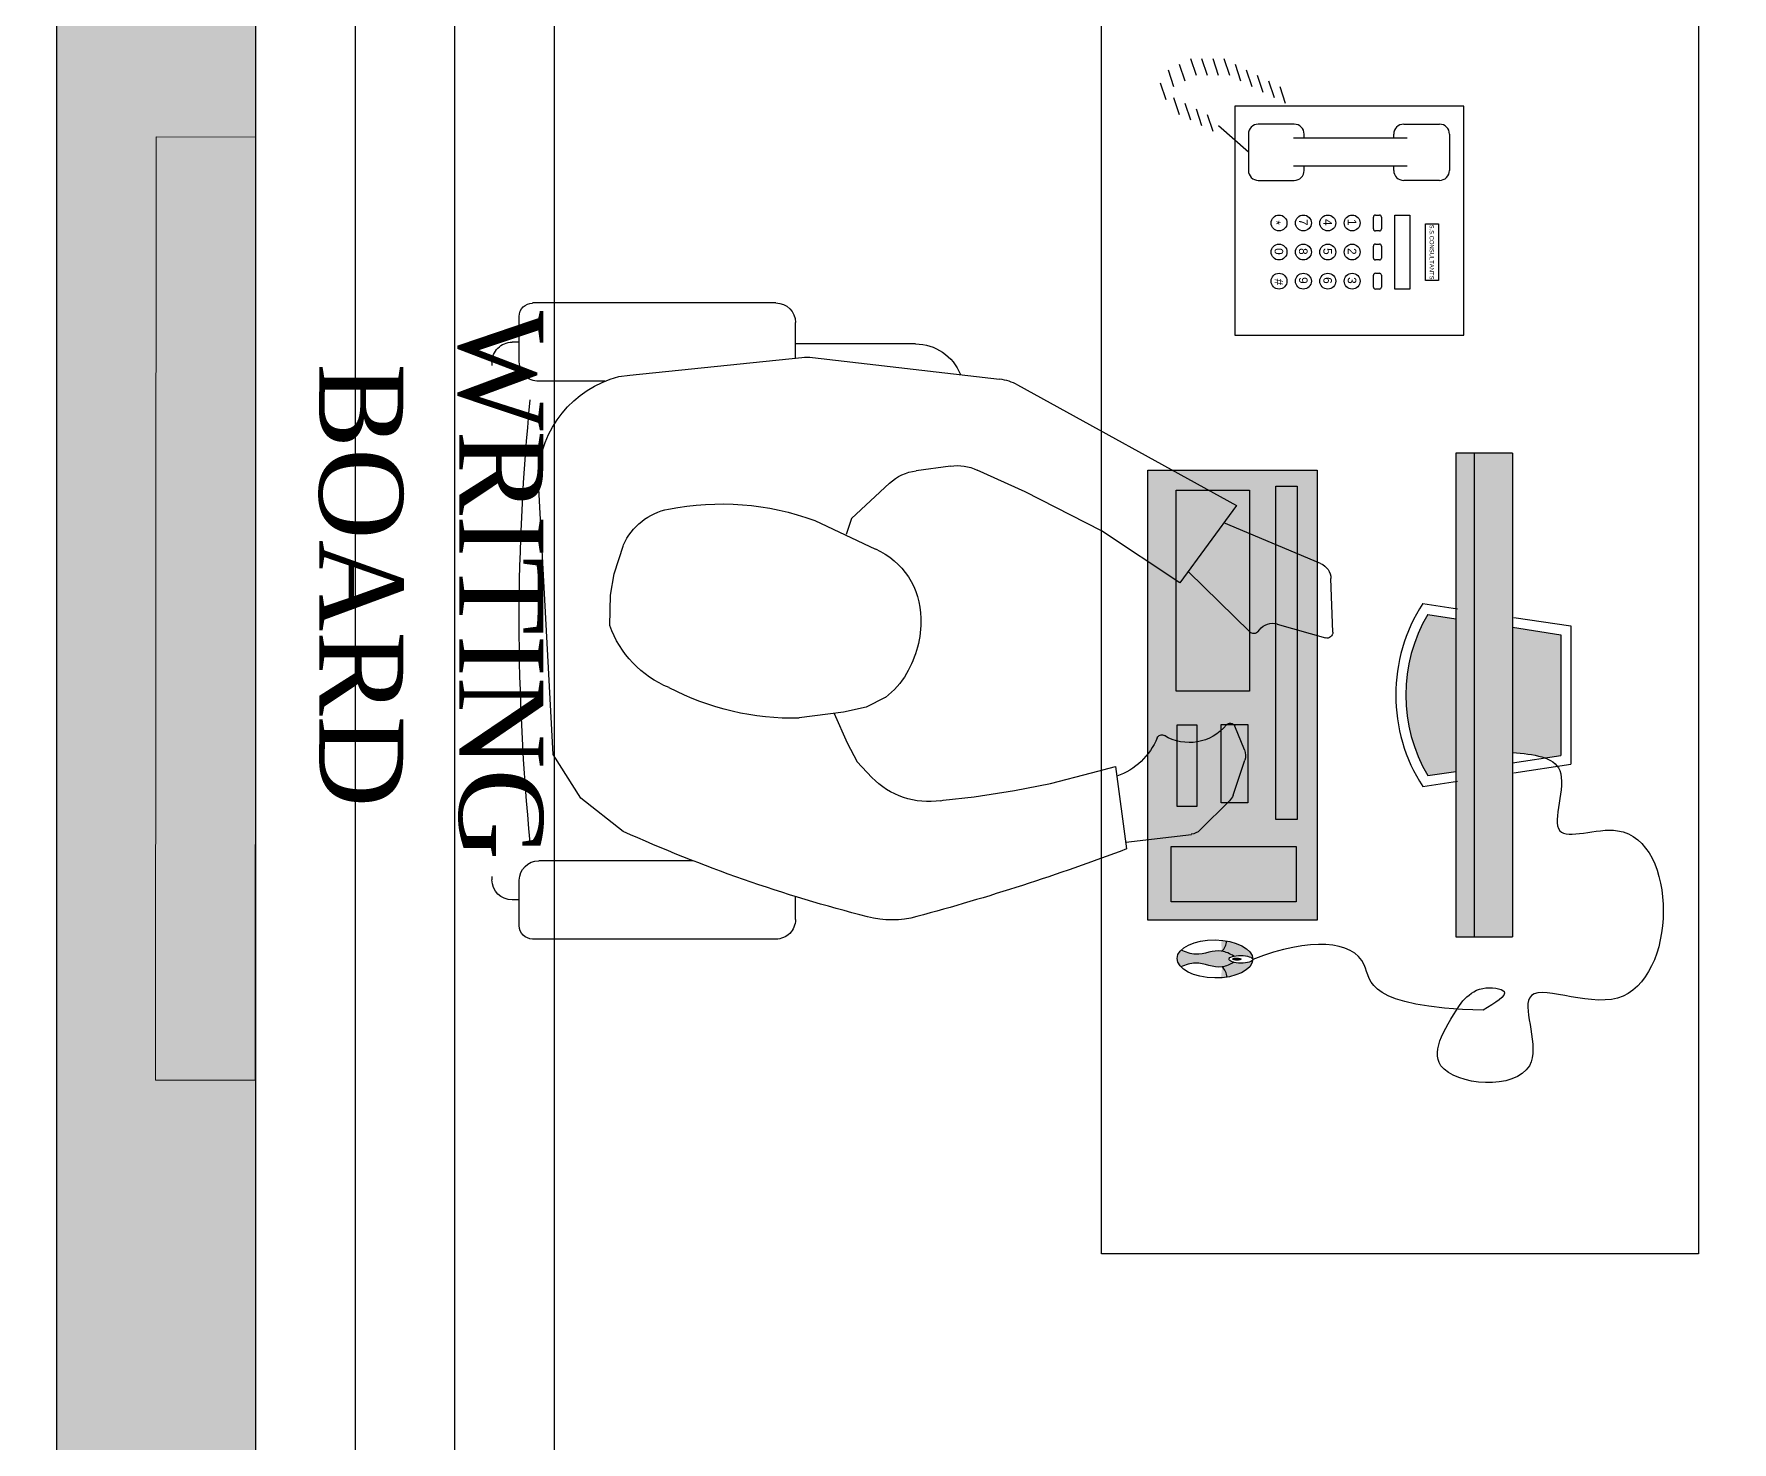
# Model space of a CAD drawing. Header units: metres. Extents: x 11749222 to 11901021, y -3863762 to -3708780.
# Drawn here: x 11789540 to 11791247, y -3804431 to -3803015 of the extents above; entities that cross this region are included whole.
import ezdxf

# ---------------------------------------------------------------- set-up
doc = ezdxf.new("R2010")
doc.units = ezdxf.units.M
doc.header["$MEASUREMENT"] = 0
doc.layers.get('0').update_dxf_attribs({"color": 251, "linetype": 'CONTINUOUS'})
for name, color, linetype in [('HATCH', 251, 'CONTINUOUS'), ('HS', 251, 'CONTINUOUS'), ('OT WRITING BOARD', 7, 'CONTINUOUS')]:
    doc.layers.add(name, color=color, linetype=linetype)
for name, color, linetype, lineweight in [('MEDI AIR-4', 6, 'CONTINUOUS', 25), ('MEDI O2', 3, 'CONTINUOUS', 25), ('MEDI VAC', 1, 'CONTINUOUS', 25), ('OT TEXT', 251, 'CONTINUOUS', 5)]:
    doc.layers.add(name, color=color, linetype=linetype, lineweight=lineweight)
doc.styles.add('ARIAL', font='arial.ttf', dxfattribs={"width": 0.75})
doc.styles.get("Standard").update_dxf_attribs({"font": 'arial.ttf'})

msp = doc.modelspace()

# ---------------------------------------------------------------- hatches: boundary and pattern name
h = msp.add_hatch(color=254)
h.dxf.hatch_style = 1
h.set_gradient(color1=(209, 209, 209), color2=(191, 191, 191), one_color=1, tint=0.75, name='INVCYLINDER')
h.paths.add_polyline_path([(11790969.4, -3803436.8), (11790987.7, -3803436.8), (11790987.7, -3803922.8), (11790969.4, -3803922.8)])
h = msp.add_hatch(color=256)
h.dxf.hatch_style = 1
h.paths.add_polyline_path([(11791026.2, -3803922.8), (11791026.2, -3803436.8), (11790987.7, -3803436.8), (11790987.7, -3803922.8)])
h = msp.add_hatch(color=256)
h.dxf.hatch_style = 1
h.paths.add_polyline_path([(11790809, -3803887.6), (11790809, -3803832), (11790683.1, -3803832), (11790683.1, -3803887.6)], flags=16)
h.paths.add_polyline_path([(11790762, -3803675.8), (11790762, -3803473.7), (11790688.3, -3803473.7), (11790688.3, -3803675.8)], flags=0)
h.paths.add_polyline_path([(11790809.7, -3803804.8), (11790809.7, -3803469.9), (11790788.3, -3803469.9), (11790788.3, -3803804.8)], flags=16)
h.paths.add_polyline_path([(11790830.1, -3803906), (11790830.1, -3803453.6), (11790659.7, -3803453.6), (11790659.7, -3803906)])
h.paths.add_polyline_path([(11790760.2, -3803788.2), (11790733.5, -3803788.2), (11790733.5, -3803709.4), (11790760.2, -3803709.4)], flags=0)
h.paths.add_polyline_path([(11790788.3, -3803469.9), (11790809.7, -3803469.9), (11790809.7, -3803804.8), (11790788.3, -3803804.8)], flags=0)
h.paths.add_polyline_path([(11790709, -3803791.9), (11790689.2, -3803791.9), (11790689.2, -3803709.8), (11790709, -3803709.8)], flags=16)
h.paths.add_polyline_path([(11790809, -3803832), (11790809, -3803887.6), (11790683.1, -3803887.6), (11790683.1, -3803832)], flags=0)
h.paths.add_polyline_path([(11790762, -3803675.8), (11790688.3, -3803675.8), (11790688.3, -3803473.7), (11790762, -3803473.7)], flags=16)
h.paths.add_polyline_path([(11790760.2, -3803788.2), (11790760.2, -3803709.4), (11790733.5, -3803709.4), (11790733.5, -3803788.2)], flags=16)
h = msp.add_hatch(color=254)
h.dxf.hatch_style = 1
h.set_gradient(color1=(209, 209, 209), color2=(191, 191, 191), one_color=1, tint=0.75, name='INVCYLINDER')
h.paths.add_polyline_path([(11790809, -3803887.6), (11790809, -3803832), (11790683.1, -3803832), (11790683.1, -3803887.6)])
h.paths.add_polyline_path([(11790762, -3803675.8), (11790762, -3803473.7), (11790688.3, -3803473.7), (11790688.3, -3803675.8)])
h.paths.add_polyline_path([(11790809.7, -3803804.8), (11790809.7, -3803469.9), (11790788.3, -3803469.9), (11790788.3, -3803804.8)])
h.paths.add_polyline_path([(11790760.2, -3803788.2), (11790760.2, -3803709.4), (11790733.5, -3803709.4), (11790733.5, -3803788.2)])
h.paths.add_polyline_path([(11790709, -3803791.9), (11790709, -3803709.8), (11790689.2, -3803709.8), (11790689.2, -3803791.9)])
h = msp.add_hatch(color=256)
h.dxf.hatch_style = 1
h.paths.add_polyline_path([(11790941.1, -3803760.8), (11790969.4, -3803756.5), (11790969.4, -3803603.1), (11790941.1, -3803598.8, 0.272996)])
edge = h.paths.add_edge_path()
edge.add_spline(control_points=[(11791026.2, -3803737.4), (11791038, -3803738.5), (11791049.8, -3803739.7), (11791058.8, -3803743)], knot_values=[0, 0, 0, 0, 28.674754, 28.674754, 28.674754, 28.674754], degree=3, periodic=0)
edge.add_line((11791058.8, -3803743), (11791074.8, -3803740.6))
edge.add_line((11791074.8, -3803740.6), (11791074.8, -3803619.1))
edge.add_line((11791074.8, -3803619.1), (11791026.2, -3803611.7))
edge.add_line((11791026.2, -3803611.7), (11791026.2, -3803737.4))
h = msp.add_hatch(color=256)
h.dxf.hatch_style = 1
edge = h.paths.add_edge_path()
edge.add_arc((11790725.8, -3803963.2), 13.3, -0.7401, 49.4615, ccw=False)
edge.add_ellipse((11790727.2, -3803945.1), major_axis=(-38, 0.5), ratio=0.504094, start_angle=468.56, end_angle=540)
edge.add_ellipse((11790753.2, -3803945.4), major_axis=(-12, 0.2), ratio=0.321688, start_angle=0, end_angle=180, ccw=False)
edge.add_ellipse((11790753.2, -3803945.4), major_axis=(-12, 0.2), ratio=0.321688, start_angle=-180, end_angle=0, ccw=False)
edge.add_ellipse((11790727.2, -3803945.1), major_axis=(-38, 0.5), ratio=0.504094, start_angle=540, end_angle=612.3014)
edge.add_arc((11790725.8, -3803926.8), 13.2, 308.5528, 359.1748, ccw=False)
edge.add_spline(control_points=[(11790734, -3803937.1), (11790725.6, -3803935.9), (11790711.2, -3803943.6), (11790697.9, -3803938.2), (11790693.1, -3803936.3)], knot_values=[0.469472, 0.469472, 0.469472, 0.469472, 1.407484, 1.952314, 1.952314, 1.952314, 1.952314], degree=3, periodic=0)
edge.add_ellipse((11790727.2, -3803945.1), major_axis=(-38, 0.5), ratio=0.504094, start_angle=334.232, end_angle=385.768)
edge.add_spline(control_points=[(11790692.8, -3803952.9), (11790697.8, -3803951.1), (11790711.3, -3803946.1), (11790725.8, -3803954.4), (11790734.4, -3803953.2)], knot_values=[0.450627, 0.450627, 0.450627, 0.450627, 0.995457, 1.95467, 1.95467, 1.95467, 1.95467], degree=3, periodic=0)
h = msp.add_hatch(color=256)
h.dxf.hatch_style = 1
edge = h.paths.add_edge_path()
edge.add_ellipse((11790749.3, -3803945.2), major_axis=(-4.1, 0.03), ratio=0.266102, start_angle=0, end_angle=360)
at = {"layer": 'HATCH', "ltscale": 500}
h = msp.add_hatch(color=251, dxfattribs=at)
h.dxf.hatch_style = 1
h.paths.add_polyline_path([(11782733.1, -3820581.8), (11783033.1, -3820581.8), (11783033.1, -3821481.8), (11782733.1, -3821481.8)])
h.paths.add_polyline_path([(11826143.1, -3824446.8), (11827043.1, -3824446.8), (11827043.1, -3824746.8), (11826143.1, -3824746.8)])
h.paths.add_polyline_path([(11800558.1, -3830511.8), (11800858.1, -3830511.8), (11800858.1, -3831411.8), (11800558.1, -3831411.8)])
h.paths.add_polyline_path([(11822943.1, -3830511.8), (11823543.1, -3830511.8), (11823543.1, -3830811.8), (11822943.1, -3830811.8)])
h.paths.add_polyline_path([(11779303.1, -3812391.8), (11780053.1, -3812391.8), (11780053.1, -3812691.8), (11779303.1, -3812691.8)])
h.paths.add_polyline_path([(11779303.1, -3815921.8), (11780203.1, -3815921.8), (11780203.1, -3816221.8), (11779303.1, -3816221.8)])
h.paths.add_polyline_path([(11816284.8, -3830411.8), (11817113.1, -3830411.8), (11817113.1, -3830711.8), (11816284.8, -3830711.8)])
h.paths.add_polyline_path([(11792528.1, -3829811.8), (11792828.1, -3829811.8), (11792828.1, -3830711.8), (11792528.1, -3830711.8)])
h.paths.add_polyline_path([(11786358.1, -3829961.8), (11786658.1, -3829961.8), (11786658.1, -3830711.8), (11786358.1, -3830711.8)])
h.paths.add_polyline_path([(11786033.1, -3830736.8), (11786333.1, -3830736.8), (11786333.1, -3831486.8), (11786033.1, -3831486.8)])
h.paths.add_polyline_path([(11779303.1, -3801521.8), (11780053.1, -3801521.8), (11780053.1, -3801821.8), (11779303.1, -3801821.8)])
h.paths.add_polyline_path([(11826143.1, -3801521.8), (11827043.1, -3801521.8), (11827043.1, -3801821.8), (11826143.1, -3801821.8)])
h.paths.add_polyline_path([(11779203.1, -3820581.8), (11779503.1, -3820581.8), (11779503.1, -3821481.8), (11779203.1, -3821481.8)])
h.paths.add_polyline_path([(11786033.1, -3829961.8), (11786333.1, -3829961.8), (11786333.1, -3830711.8), (11786033.1, -3830711.8)])
h.paths.add_polyline_path([(11826043.1, -3787791.8), (11826343.1, -3787791.8), (11826343.1, -3786813.5), (11826043.1, -3786813.5)])
h.paths.add_polyline_path([(11779303.1, -3808791.8), (11780053.1, -3808791.8), (11780053.1, -3809091.8), (11779303.1, -3809091.8)])
h.paths.add_polyline_path([(11807758.1, -3830511.8), (11808058.1, -3830511.8), (11808058.1, -3831411.8), (11807758.1, -3831411.8)])
h.paths.add_polyline_path([(11826143.1, -3781561.8), (11827043.1, -3781561.8), (11827043.1, -3781861.8), (11826143.1, -3781861.8)])
h.paths.add_polyline_path([(11826143.1, -3797921.8), (11827043.1, -3797921.8), (11827043.1, -3798221.8), (11826143.1, -3798221.8)])
h.paths.add_polyline_path([(11779303.1, -3805191.8), (11780053.1, -3805191.8), (11780053.1, -3805491.8), (11779303.1, -3805491.8)])
h.paths.add_polyline_path([(11811358.1, -3824481.8), (11811658.1, -3824481.8), (11811658.1, -3825381.8), (11811358.1, -3825381.8)])
h.paths.add_polyline_path([(11826143.1, -3805191.8), (11827043.1, -3805191.8), (11827043.1, -3805491.8), (11826143.1, -3805491.8)])
h.paths.add_polyline_path([(11784348.1, -3790791.8), (11784648.1, -3790791.8), (11784648.1, -3791391.8), (11784348.1, -3791391.8)])
h.paths.add_polyline_path([(11779303.1, -3790791.8), (11780203.1, -3790791.8), (11780203.1, -3791091.8), (11779303.1, -3791091.8)])
h.paths.add_polyline_path([(11826143.1, -3790791.8), (11826943.1, -3790791.8), (11826943.1, -3791091.8), (11826143.1, -3791091.8)])
h.paths.add_polyline_path([(11822943.1, -3819521.8), (11823642, -3819521.8), (11823642, -3819821.8), (11822943.1, -3819821.8)])
h.paths.add_polyline_path([(11820113.1, -3830411.8), (11820941.3, -3830411.8), (11820941.3, -3830711.8), (11820113.1, -3830711.8)])
h.paths.add_polyline_path([(11826143.1, -3812391.8), (11827043.1, -3812391.8), (11827043.1, -3812691.8), (11826143.1, -3812691.8)])
h.paths.add_polyline_path([(11784348.1, -3787191.8), (11784648.1, -3787191.8), (11784648.1, -3787791.8), (11784348.1, -3787791.8)])
h.paths.add_polyline_path([(11784673.1, -3787191.8), (11784973.1, -3787191.8), (11784973.1, -3787791.8), (11784673.1, -3787791.8)])
h.paths.add_polyline_path([(11780683.1, -3786891.8), (11780983.1, -3786891.8), (11780983.1, -3787791.8), (11780683.1, -3787791.8)])
h.paths.add_polyline_path([(11826143.1, -3830411.8), (11827043.1, -3830411.8), (11827043.1, -3830711.8), (11826143.1, -3830711.8)])
h.paths.add_polyline_path([(11798793.1, -3779261.8), (11799093.1, -3779261.8), (11799093.1, -3780161.8), (11798793.1, -3780161.8)])
h.paths.add_polyline_path([(11804823.1, -3779261.8), (11805123.1, -3779261.8), (11805123.1, -3780161.8), (11804823.1, -3780161.8)])
h.paths.add_polyline_path([(11782733.1, -3829961.8), (11783033.1, -3829961.8), (11783033.1, -3830711.8), (11782733.1, -3830711.8)])
h.paths.add_polyline_path([(11784673.1, -3790791.8), (11784973.1, -3790791.8), (11784973.1, -3791391.8), (11784673.1, -3791391.8)])
h.paths.add_polyline_path([(11795493.1, -3779261.8), (11795793.1, -3779261.8), (11795793.1, -3780161.8), (11795493.1, -3780161.8)])
h.paths.add_polyline_path([(11780683.1, -3781011.8), (11780983.1, -3781011.8), (11780983.1, -3781761.8), (11780683.1, -3781761.8)])
h.paths.add_polyline_path([(11784348.1, -3794391.8), (11784648.1, -3794391.8), (11784648.1, -3794991.8), (11784348.1, -3794991.8)])
h.paths.add_polyline_path([(11784673.1, -3794991.8), (11784973.1, -3794991.8), (11784973.1, -3794391.8), (11784673.1, -3794391.8)])
h.paths.add_polyline_path([(11782733.1, -3815471.8), (11783033.1, -3815471.8), (11783033.1, -3816221.8), (11782733.1, -3816221.8)])
h.paths.add_polyline_path([(11784348.1, -3781011.8), (11784648.1, -3781011.8), (11784648.1, -3781761.8), (11784348.1, -3781761.8)])
h.paths.add_polyline_path([(11782283.1, -3830736.8), (11783033.1, -3830736.8), (11783033.1, -3831036.8), (11782283.1, -3831036.8)])
h.paths.add_polyline_path([(11811358.1, -3830511.8), (11811658.1, -3830511.8), (11811658.1, -3831411.8), (11811358.1, -3831411.8)])
h.paths.add_polyline_path([(11782733.1, -3824481.8), (11783033.1, -3824481.8), (11783033.1, -3825231.8), (11782733.1, -3825231.8)])
h.paths.add_polyline_path([(11804158.1, -3830511.8), (11804458.1, -3830511.8), (11804458.1, -3831411.8), (11804158.1, -3831411.8)])
h.paths.add_polyline_path([(11826143.1, -3794391.8), (11827043.1, -3794391.8), (11827043.1, -3794691.8), (11826143.1, -3794691.8)])
h.paths.add_polyline_path([(11779303.1, -3797921.8), (11780053.1, -3797921.8), (11780053.1, -3798221.8), (11779303.1, -3798221.8)])
h.paths.add_polyline_path([(11820113.1, -3830736.8), (11820713.1, -3830736.8), (11820713.1, -3831036.8), (11820113.1, -3831036.8)])
h.paths.add_polyline_path([(11779028.1, -3830736.8), (11779778.1, -3830736.8), (11779778.1, -3831036.8), (11779028.1, -3831036.8)])
h.paths.add_polyline_path([(11816513.1, -3830736.8), (11817113.1, -3830736.8), (11817113.1, -3831036.8), (11816513.1, -3831036.8)])
h.paths.add_polyline_path([(11780203.1, -3794391.8), (11779303.1, -3794391.8), (11779303.1, -3794691.8), (11780203.1, -3794691.8)])
h.paths.add_polyline_path([(11792528.1, -3824481.8), (11792828.1, -3824481.8), (11792828.1, -3825381.8), (11792528.1, -3825381.8)])
h.paths.add_polyline_path([(11796958.1, -3830511.8), (11797258.1, -3830511.8), (11797258.1, -3831411.8), (11796958.1, -3831411.8)])
h.paths.add_polyline_path([(11816813.1, -3824481.8), (11817113.1, -3824481.8), (11817113.1, -3825381.8), (11816813.1, -3825381.8)])
h.paths.add_polyline_path([(11826143.1, -3815921.8), (11827043.1, -3815921.8), (11827043.1, -3816221.8), (11826143.1, -3816221.8)])
h.paths.add_polyline_path([(11826143.1, -3821181.8), (11827121.3, -3821181.8), (11827121.3, -3821481.8), (11826143.1, -3821481.8)])
h.paths.add_polyline_path([(11787103.1, -3780861.8), (11787403.1, -3780861.8), (11787403.1, -3781761.8), (11787103.1, -3781761.8)])
edge = h.paths.add_edge_path()
edge.add_line((11807608.1, -3780861.8), (11807608.1, -3781761.8))
edge.add_line((11820113.1, -3821481.8), (11821091.3, -3821481.8))
edge.add_line((11786033.1, -3815471.8), (11786033.1, -3816221.8))
edge.add_line((11807908.1, -3787791.8), (11807908.1, -3786891.8))
edge.add_line((11786333.1, -3825231.8), (11786333.1, -3824481.8))
edge.add_line((11786358.1, -3824481.8), (11786358.1, -3825231.8))
h.paths.add_polyline_path([(11804823.1, -3821181.8), (11805723.1, -3821181.8), (11805723.1, -3821481.8), (11804823.1, -3821481.8)], flags=17)
h.paths.add_polyline_path([(11789463.1, -3820581.8), (11789763.1, -3820581.8), (11789763.1, -3821481.8), (11789463.1, -3821481.8)], flags=17)
h.paths.add_polyline_path([(11786358.1, -3820731.8), (11786658.1, -3820731.8), (11786658.1, -3821481.8), (11786358.1, -3821481.8)], flags=17)
h.paths.add_polyline_path([(11786358.1, -3824481.8), (11786658.1, -3824481.8), (11786658.1, -3825231.8), (11786358.1, -3825231.8)], flags=17)
h.paths.add_polyline_path([(11794814.8, -3821181.8), (11795793.1, -3821181.8), (11795793.1, -3821481.8), (11794814.8, -3821481.8)], flags=17)
h.paths.add_polyline_path([(11796618.9, -3824481.8), (11797597.2, -3824481.8), (11797597.2, -3824781.8), (11796618.9, -3824781.8)], flags=17)
h.paths.add_polyline_path([(11810183.1, -3821181.8), (11811083.1, -3821181.8), (11811083.1, -3821481.8), (11810183.1, -3821481.8)], flags=17)
h.paths.add_polyline_path([(11798793.1, -3821181.8), (11799771.3, -3821181.8), (11799771.3, -3821481.8), (11798793.1, -3821481.8)], flags=17)
h.paths.add_polyline_path([(11816213.1, -3821181.8), (11817113.1, -3821181.8), (11817113.1, -3821481.8), (11816213.1, -3821481.8)], flags=17)
h.paths.add_polyline_path([(11786033.1, -3820731.8), (11786333.1, -3820731.8), (11786333.1, -3821481.8), (11786033.1, -3821481.8)], flags=17)
h.paths.add_polyline_path([(11786033.1, -3824481.8), (11786333.1, -3824481.8), (11786333.1, -3825231.8), (11786033.1, -3825231.8)], flags=17)
h.paths.add_polyline_path([(11810183.1, -3794391.8), (11811083.1, -3794391.8), (11811083.1, -3794691.8), (11810183.1, -3794691.8)], flags=17)
h.paths.add_polyline_path([(11804823.1, -3787191.8), (11805123.1, -3787191.8), (11805123.1, -3787791.8), (11804823.1, -3787791.8)], flags=16)
h.paths.add_polyline_path([(11804823.1, -3801521.8), (11805723.1, -3801521.8), (11805723.1, -3801821.8), (11804823.1, -3801821.8)], flags=17)
h.paths.add_polyline_path([(11801593.1, -3785331.8), (11802193.1, -3785331.8), (11802193.1, -3785631.8), (11801593.1, -3785631.8)], flags=17)
h.paths.add_polyline_path([(11801593.1, -3787491.8), (11802193.1, -3787491.8), (11802193.1, -3787791.8), (11801593.1, -3787791.8)], flags=16)
h.paths.add_polyline_path([(11810183.1, -3815921.8), (11811083.1, -3815921.8), (11811083.1, -3816221.8), (11810183.1, -3816221.8)], flags=17)
h.paths.add_polyline_path([(11786033.1, -3815471.8), (11786333.1, -3815471.8), (11786333.1, -3816221.8), (11786033.1, -3816221.8)], flags=17)
h.paths.add_polyline_path([(11795793.1, -3805491.8), (11794893.1, -3805491.8), (11794893.1, -3805191.8), (11795793.1, -3805191.8)], flags=17)
h.paths.add_polyline_path([(11788863.1, -3812391.8), (11789763.1, -3812391.8), (11789763.1, -3812691.8), (11788863.1, -3812691.8)], flags=17)
h.paths.add_polyline_path([(11795493.1, -3815621.8), (11795793.1, -3815621.8), (11795793.1, -3816521.8), (11795493.1, -3816521.8)], flags=17)
h.paths.add_polyline_path([(11788863.1, -3815921.8), (11789763.1, -3815921.8), (11789763.1, -3816221.8), (11788863.1, -3816221.8)], flags=17)
h.paths.add_polyline_path([(11804823.1, -3812391.8), (11805723.1, -3812391.8), (11805723.1, -3812691.8), (11804823.1, -3812691.8)], flags=17)
h.paths.add_polyline_path([(11786358.1, -3815471.8), (11786658.1, -3815471.8), (11786658.1, -3816221.8), (11786358.1, -3816221.8)], flags=17)
h.paths.add_polyline_path([(11788863.1, -3808791.8), (11789763.1, -3808791.8), (11789763.1, -3809091.8), (11788863.1, -3809091.8)], flags=17)
h.paths.add_polyline_path([(11810183.1, -3797921.8), (11811083.1, -3797921.8), (11811083.1, -3798221.8), (11810183.1, -3798221.8)], flags=17)
h.paths.add_polyline_path([(11810183.1, -3808791.8), (11811083.1, -3808791.8), (11811083.1, -3809091.8), (11810183.1, -3809091.8)], flags=17)
h.paths.add_polyline_path([(11810183.1, -3805191.8), (11811083.1, -3805191.8), (11811083.1, -3805491.8), (11810183.1, -3805491.8)], flags=17)
h.paths.add_polyline_path([(11813683.1, -3819521.8), (11814283.1, -3819521.8), (11814283.1, -3819821.8), (11813683.1, -3819821.8)], flags=17)
h.paths.add_polyline_path([(11820113.1, -3801521.8), (11821013.1, -3801521.8), (11821013.1, -3801821.8), (11820113.1, -3801821.8)], flags=17)
h.paths.add_polyline_path([(11816213.1, -3801521.8), (11817113.1, -3801521.8), (11817113.1, -3801821.8), (11816213.1, -3801821.8)], flags=17)
h.paths.add_polyline_path([(11798793.1, -3808491.8), (11799093.1, -3808491.8), (11799093.1, -3809391.8), (11798793.1, -3809391.8)], flags=17)
h.paths.add_polyline_path([(11804823.1, -3808791.8), (11805723.1, -3808791.8), (11805723.1, -3809091.8), (11804823.1, -3809091.8)], flags=17)
h.paths.add_polyline_path([(11820113.1, -3821181.8), (11821091.3, -3821181.8), (11821091.3, -3821481.8), (11820113.1, -3821481.8)], flags=17)
h.paths.add_polyline_path([(11795493.1, -3808491.8), (11795793.1, -3808491.8), (11795793.1, -3809391.8), (11795493.1, -3809391.8)], flags=17)
h.paths.add_polyline_path([(11816813.1, -3808491.8), (11817113.1, -3808491.8), (11817113.1, -3809391.8), (11816813.1, -3809391.8)], flags=17)
h.paths.add_polyline_path([(11798793.1, -3801521.8), (11799693.1, -3801521.8), (11799693.1, -3801821.8), (11798793.1, -3801821.8)], flags=17)
h.paths.add_polyline_path([(11811910.6, -3787491.8), (11812810.6, -3787491.8), (11812810.6, -3787791.8), (11811910.6, -3787791.8)], flags=17)
h.paths.add_polyline_path([(11816213.1, -3787491.8), (11817113.1, -3787491.8), (11817113.1, -3787791.8), (11816213.1, -3787791.8)], flags=17)
h.paths.add_polyline_path([(11820113.1, -3787491.8), (11821013.1, -3787491.8), (11821013.1, -3787791.8), (11820113.1, -3787791.8)], flags=17)
h.paths.add_polyline_path([(11804823.1, -3805191.8), (11805723.1, -3805191.8), (11805723.1, -3805491.8), (11804823.1, -3805491.8)], flags=17)
h.paths.add_polyline_path([(11798793.1, -3805191.8), (11799693.1, -3805191.8), (11799693.1, -3805491.8), (11798793.1, -3805491.8)], flags=17)
h.paths.add_polyline_path([(11792363.1, -3819521.8), (11792963.1, -3819521.8), (11792963.1, -3819821.8), (11792363.1, -3819821.8)], flags=17)
h.paths.add_polyline_path([(11804823.1, -3794391.8), (11805723.1, -3794391.8), (11805723.1, -3794691.8), (11804823.1, -3794691.8)], flags=17)
h.paths.add_polyline_path([(11788863.1, -3805191.8), (11789763.1, -3805191.8), (11789763.1, -3805491.8), (11788863.1, -3805491.8)], flags=17)
h.paths.add_polyline_path([(11820113.1, -3805191.8), (11821013.1, -3805191.8), (11821013.1, -3805491.8), (11820113.1, -3805491.8)], flags=17)
h.paths.add_polyline_path([(11816213.1, -3805191.8), (11817113.1, -3805191.8), (11817113.1, -3805491.8), (11816213.1, -3805491.8)], flags=17)
h.paths.add_polyline_path([(11820113.1, -3808491.8), (11820413.1, -3808491.8), (11820413.1, -3809391.8), (11820113.1, -3809391.8)], flags=17)
h.paths.add_polyline_path([(11798793.1, -3812091.8), (11799093.1, -3812091.8), (11799093.1, -3812991.8), (11798793.1, -3812991.8)], flags=17)
h.paths.add_polyline_path([(11820113.1, -3815621.8), (11820413.1, -3815621.8), (11820413.1, -3816521.8), (11820113.1, -3816521.8)], flags=17)
h.paths.add_polyline_path([(11804823.1, -3797921.8), (11805723.1, -3797921.8), (11805723.1, -3798221.8), (11804823.1, -3798221.8)], flags=17)
h.paths.add_polyline_path([(11816813.1, -3797621.8), (11817113.1, -3797621.8), (11817113.1, -3798521.8), (11816813.1, -3798521.8)], flags=17)
h.paths.add_polyline_path([(11820113.1, -3797621.8), (11820413.1, -3797621.8), (11820413.1, -3798521.8), (11820113.1, -3798521.8)], flags=17)
h.paths.add_polyline_path([(11794893.1, -3801521.8), (11795793.1, -3801521.8), (11795793.1, -3801821.8), (11794893.1, -3801821.8)], flags=17)
h.paths.add_polyline_path([(11809987.8, -3801521.6), (11811083.1, -3801521.8), (11811083.1, -3801821.8), (11809987.8, -3801821.6)], flags=17)
h.paths.add_polyline_path([(11788863.1, -3801521.8), (11789763.1, -3801521.8), (11789763.1, -3801821.8), (11788863.1, -3801821.8)], flags=17)
h.paths.add_polyline_path([(11803818.9, -3824481.8), (11804797.2, -3824481.8), (11804797.2, -3824781.8), (11803818.9, -3824781.8)], flags=17)
h.paths.add_polyline_path([(11795493.1, -3812091.8), (11795793.1, -3812091.8), (11795793.1, -3812991.8), (11795493.1, -3812991.8)], flags=17)
h.paths.add_polyline_path([(11791348.1, -3781761.8), (11791648.1, -3781761.8), (11791648.1, -3780961.8), (11791348.1, -3780961.8)], flags=17)
h.paths.add_polyline_path([(11820113.1, -3794091.8), (11820413.1, -3794091.8), (11820413.1, -3794991.8), (11820113.1, -3794991.8)], flags=17)
h.paths.add_polyline_path([(11795493.1, -3784731.8), (11795793.1, -3784731.8), (11795793.1, -3785631.8), (11795493.1, -3785631.8)], flags=17)
h.paths.add_polyline_path([(11810183.1, -3790791.8), (11811083.1, -3790791.8), (11811083.1, -3791091.8), (11810183.1, -3791091.8)], flags=17)
h.paths.add_polyline_path([(11804823.1, -3784731.8), (11805123.1, -3784731.8), (11805123.1, -3785631.8), (11804823.1, -3785631.8)], flags=17)
h.paths.add_polyline_path([(11791348.1, -3786891.8), (11791648.1, -3786891.8), (11791648.1, -3787791.8), (11791348.1, -3787791.8)], flags=17)
h.paths.add_polyline_path([(11807608.1, -3786891.8), (11807908.1, -3786891.8), (11807908.1, -3787791.8), (11807608.1, -3787791.8)], flags=16)
h.paths.add_polyline_path([(11788863.1, -3790791.8), (11789763.1, -3790791.8), (11789763.1, -3791091.8), (11788863.1, -3791091.8)], flags=17)
h.paths.add_polyline_path([(11798793.1, -3790791.8), (11799438.1, -3790791.8), (11799438.1, -3791091.8), (11798793.1, -3791091.8)], flags=17)
h.paths.add_polyline_path([(11787103.1, -3786891.8), (11787403.1, -3786891.8), (11787403.1, -3787791.8), (11787103.1, -3787791.8)], flags=17)
h.paths.add_polyline_path([(11816813.1, -3780861.8), (11817113.1, -3780861.8), (11817113.1, -3781761.8), (11816813.1, -3781761.8)], flags=17)
h.paths.add_polyline_path([(11795493.1, -3786891.8), (11795793.1, -3786891.8), (11795793.1, -3787791.8), (11795493.1, -3787791.8)], flags=17)
h.paths.add_polyline_path([(11812210.6, -3780861.8), (11812510.6, -3780861.8), (11812510.6, -3781761.8), (11812210.6, -3781761.8)], flags=17)
h.paths.add_polyline_path([(11820113.1, -3790791.8), (11821013.1, -3790791.8), (11821013.1, -3791091.8), (11820113.1, -3791091.8)], flags=17)
h.paths.add_polyline_path([(11795493.1, -3797621.8), (11795793.1, -3797621.8), (11795793.1, -3798521.8), (11795493.1, -3798521.8)], flags=17)
h.paths.add_polyline_path([(11788863.1, -3794391.8), (11789763.1, -3794391.8), (11789763.1, -3794691.8), (11788863.1, -3794691.8)], flags=17)
h.paths.add_polyline_path([(11807608.1, -3780861.8), (11807908.1, -3780861.8), (11807908.1, -3781761.8), (11807608.1, -3781761.8)], flags=17)
h.paths.add_polyline_path([(11816213.1, -3790791.8), (11817113.1, -3790791.8), (11817113.1, -3791091.8), (11816213.1, -3791091.8)], flags=17)
h.paths.add_polyline_path([(11820113.1, -3780861.8), (11820413.1, -3780861.8), (11820413.1, -3781761.8), (11820113.1, -3781761.8)], flags=17)
h.paths.add_polyline_path([(11807418.9, -3824481.8), (11808397.2, -3824481.8), (11808397.2, -3824781.8), (11807418.9, -3824781.8)], flags=17)
h.paths.add_polyline_path([(11804823.1, -3790791.8), (11805723.1, -3790791.8), (11805723.1, -3791091.8), (11804823.1, -3791091.8)], flags=17)
h.paths.add_polyline_path([(11804823.1, -3815921.8), (11805723.1, -3815921.8), (11805723.1, -3816221.8), (11804823.1, -3816221.8)], flags=17)
h.paths.add_polyline_path([(11798793.1, -3794091.8), (11799093.1, -3794091.8), (11799093.1, -3794991.8), (11798793.1, -3794991.8)], flags=17)
h.paths.add_polyline_path([(11810183.1, -3812391.8), (11811083.1, -3812391.8), (11811083.1, -3812691.8), (11810183.1, -3812691.8)], flags=17)
h.paths.add_polyline_path([(11795493.1, -3794991.8), (11795793.1, -3794991.8), (11795793.1, -3794094.2), (11795493.1, -3794094.2)], flags=17)
h.paths.add_polyline_path([(11816813.1, -3812091.8), (11817113.1, -3812091.8), (11817113.1, -3812991.8), (11816813.1, -3812991.8)], flags=17)
h.paths.add_polyline_path([(11798793.1, -3815621.8), (11799093.1, -3815621.8), (11799093.1, -3816521.8), (11798793.1, -3816521.8)], flags=17)
h.paths.add_polyline_path([(11820113.1, -3812091.8), (11820413.1, -3812091.8), (11820413.1, -3812991.8), (11820113.1, -3812991.8)], flags=17)
h.paths.add_polyline_path([(11794814.8, -3790791.8), (11795793.1, -3790791.8), (11795793.1, -3791091.8), (11794814.8, -3791091.8)], flags=17)
h.paths.add_polyline_path([(11816813.1, -3815621.8), (11817113.1, -3815621.8), (11817113.1, -3816521.8), (11816813.1, -3816521.8)], flags=17)
h.paths.add_polyline_path([(11798793.1, -3797621.8), (11799093.1, -3797621.8), (11799093.1, -3798521.8), (11798793.1, -3798521.8)], flags=17)
h.paths.add_polyline_path([(11788863.1, -3797921.8), (11789763.1, -3797921.8), (11789763.1, -3798221.8), (11788863.1, -3798221.8)], flags=17)
h.paths.add_polyline_path([(11816813.1, -3794091.8), (11817113.1, -3794091.8), (11817113.1, -3794991.8), (11816813.1, -3794991.8)], flags=17)
h.paths.add_polyline_path([(11820413.1, -3824539), (11820113.1, -3824539), (11820113.1, -3825460.1), (11820413.1, -3825460.1)])
at = {"layer": 'HS', "lineweight": -3, "ltscale": 500}
h = msp.add_hatch(color=256, dxfattribs=at)
h.dxf.hatch_style = 1
h.paths.add_polyline_path([(11789763.1, -3804902.4), (11789763.1, -3802135), (11789563.1, -3802135), (11789563.1, -3804902.4)])
at = {"layer": 'OT WRITING BOARD', "lineweight": 5, "ltscale": 30}
h = msp.add_hatch(color=256, dxfattribs=at)
h.dxf.hatch_style = 1
h.paths.add_polyline_path([(11789762.8, -3803118.9), (11789662.8, -3803118.8), (11789662.1, -3804066.8), (11789762.1, -3804066.9)])

# ---------------------------------------------------------------- linework, layer by layer
at = {"lineweight": 25}
for p, q in [((11789763.1, -3805491.8), (11789763.1, -3801082.8)), ((11789563.1, -3805191.8), (11789563.1, -3801821.8)), ((11790697.3, -3803062.8, 0), (11790691.6, -3803046, 0)), ((11790708.5, -3803057.2, 0), (11790702.9, -3803040.4, 0)), ((11790719.7, -3803057.2, 0), (11790714.1, -3803040.4, 0)), ((11790730.9, -3803057.2, 0), (11790725.3, -3803040.4, 0)), ((11790742.1, -3803057.2, 0), (11790736.5, -3803040.4, 0)), ((11790753.3, -3803062.8, 0), (11790747.7, -3803046, 0)), ((11790678.1, -3803081.6, 0), (11790672.5, -3803064.8, 0)), ((11790686, -3803068.4, 0), (11790680.4, -3803051.6, 0)), ((11790764.5, -3803068.4, 0), (11790758.9, -3803051.6, 0)), ((11790775.7, -3803074, 0), (11790770.1, -3803057.2, 0)), ((11790787, -3803079.6, 0), (11790781.3, -3803062.8, 0)), ((11790691.6, -3803096.5, 0), (11790686, -3803079.6, 0)), ((11790798.2, -3803085.3, 0), (11790792.6, -3803068.4, 0)), ((11790702.9, -3803102.1, 0), (11790697.3, -3803085.3, 0)), ((11790714.1, -3803107.7, 0), (11790708.5, -3803090.9, 0)), ((11790725.3, -3803113.3, 0), (11790719.7, -3803096.5, 0)), ((11790977.4, -3803088, 0), (11790747.1, -3803088, 0)), ((11790747.1, -3803088, 0), (11790747.1, -3803318, 0)), ((11790977.4, -3803318, 0), (11790977.4, -3803088, 0)), ((11790760.8, -3803134.2, 0), (11790730.9, -3803107.7, 0)), ((11790760.8, -3803116, 0), (11790760.8, -3803152.5, 0)), ((11790806.9, -3803106, 0), (11790770.8, -3803106, 0)), ((11790816.9, -3803120.2, 0), (11790816.9, -3803116, 0)), ((11790906.9, -3803120.2, 0), (11790906.9, -3803116, 0)), ((11790916.9, -3803106, 0), (11790952.9, -3803106, 0)), ((11790962.9, -3803116, 0), (11790962.9, -3803152.5, 0)), ((11790920.3, -3803120.2, 0), (11790806, -3803120.2, 0)), ((11790920.3, -3803148.3, 0), (11790806, -3803148.3, 0)), ((11790816.9, -3803152.5, 0), (11790816.9, -3803148.2, 0)), ((11790906.9, -3803152.5, 0), (11790906.9, -3803148.2, 0)), ((11790770.8, -3803162.5, 0), (11790806.9, -3803162.5, 0)), ((11790952.9, -3803162.5, 0), (11790916.9, -3803162.5, 0)), ((11790886.5, -3803211.3, 0), (11790886.5, -3803199.3, 0)), ((11790888.5, -3803197.3, 0), (11790892.5, -3803197.3, 0)), ((11790894.5, -3803199.3, 0), (11790894.5, -3803211.3, 0)), ((11790908.1, -3803271.8), (11790908.1, -3803197.3)), ((11790908.1, -3803197.3), (11790923.1, -3803197.3)), ((11790923.1, -3803197.3), (11790923.1, -3803271.8)), ((11790892.5, -3803213.3, 0), (11790888.5, -3803213.3, 0)), ((11790938.7, -3803263), (11790938.7, -3803206.1)), ((11790938.7, -3803206.1), (11790951.8, -3803206.1)), ((11790951.8, -3803206.1), (11790951.8, -3803263)), ((11790886.5, -3803240.5, 0), (11790886.5, -3803228.5, 0)), ((11790888.5, -3803226.5, 0), (11790892.5, -3803226.5, 0)), ((11790894.5, -3803228.5, 0), (11790894.5, -3803240.5, 0)), ((11790892.5, -3803242.5, 0), (11790888.5, -3803242.5, 0)), ((11790886.5, -3803269.8, 0), (11790886.5, -3803257.8, 0)), ((11790888.5, -3803255.8, 0), (11790892.5, -3803255.8, 0)), ((11790894.5, -3803257.8, 0), (11790894.5, -3803269.8, 0)), ((11790951.8, -3803263), (11790938.7, -3803263)), ((11790285.9, -3803285.7), (11790041.4, -3803285.7)), ((11790892.5, -3803271.8, 0), (11790888.5, -3803271.8, 0)), ((11790923.1, -3803271.8), (11790908.1, -3803271.8)), ((11790028, -3803344.9), (11790028, -3803299.2)), ((11790305.6, -3803341.1), (11790305.6, -3803305.4)), ((11790747.1, -3803318, 0), (11790977.4, -3803318, 0)), ((11790028, -3803325.1), (11790020.8, -3803325.1)), ((11790426.3, -3803326.9), (11790305.6, -3803326.9)), ((11790000.6, -3803348.6), (11790000.6, -3803345.3)), ((11790139.1, -3803358.2), (11790312, -3803340.5)), ((11790322.6, -3803340.5), (11790510.6, -3803362.2)), ((11790113.9, -3803364.4), (11790047.6, -3803364.4)), ((11790128, -3803359.6), (11790139.1, -3803358.2)), ((11790528.7, -3803368), (11790748.7, -3803489.1)), ((11791026.2, -3803436.8), (11790969.4, -3803436.8)), ((11790969.4, -3803436.8), (11790969.4, -3803922.8)), ((11790987.7, -3803436.8), (11790987.7, -3803922.8)), ((11791026.2, -3803436.8), (11791026.2, -3803922.8)), ((11790461.4, -3803449.6), (11790426.9, -3803454.3)), ((11790536.5, -3803475.5), (11790488.3, -3803453.6)), ((11790659.7, -3803906), (11790659.7, -3803453.6)), ((11790659.7, -3803453.6), (11790830.1, -3803453.6)), ((11790830.1, -3803453.6), (11790830.1, -3803906)), ((11790062.1, -3803739.4), (11790046.9, -3803459.8)), ((11790400.2, -3803466.9), (11790361.9, -3803502.2)), ((11790688.3, -3803675.8), (11790688.3, -3803473.7)), ((11790688.3, -3803473.7), (11790762, -3803473.7)), ((11790762, -3803473.7), (11790762, -3803675.8)), ((11790788.3, -3803804.8), (11790788.3, -3803469.9)), ((11790788.3, -3803469.9), (11790809.7, -3803469.9)), ((11790809.7, -3803469.9), (11790809.7, -3803804.8)), ((11790613.1, -3803514.6), (11790536.5, -3803475.5)), ((11790748.7, -3803489.1), (11790691.8, -3803567.1)), ((11790325, -3803504.3), (11790386.1, -3803533)), ((11790361.9, -3803502.2), (11790356.5, -3803518.5)), ((11790833.3, -3803547.6), (11790736.1, -3803506.8)), ((11790691.8, -3803567.1), (11790613.1, -3803514.6)), ((11790123.4, -3803558.1), (11790132.6, -3803529)), ((11790119.8, -3803579.4), (11790123.4, -3803558.1)), ((11790700.5, -3803555.8), (11790762.2, -3803616.4)), ((11790845.7, -3803616.7), (11790843.8, -3803562.7)), ((11790119.1, -3803609.9), (11790119.8, -3803579.4)), ((11790936, -3803587.8), (11790970.9, -3803593.1)), ((11790789.9, -3803608.4), (11790838.4, -3803622.3)), ((11790941.1, -3803598.8), (11790969.4, -3803603.1)), ((11791027.7, -3803601.7), (11791084.9, -3803610.3)), ((11791084.9, -3803610.3), (11791084.9, -3803749.3)), ((11790770.6, -3803615.8), (11790771.9, -3803614.2)), ((11791026.2, -3803611.7), (11791074.8, -3803619.1)), ((11791074.8, -3803619.1), (11791074.8, -3803740.6)), ((11790762, -3803675.8), (11790688.3, -3803675.8)), ((11790376.8, -3803692), (11790354, -3803697)), ((11790395.9, -3803682.1), (11790376.8, -3803692)), ((11790354, -3803697), (11790309.3, -3803702.6)), ((11790344.4, -3803698.2), (11790357.6, -3803727.7)), ((11790689.2, -3803791.9), (11790689.2, -3803709.8)), ((11790689.2, -3803709.8), (11790709, -3803709.8)), ((11790709, -3803709.8), (11790709, -3803791.9)), ((11790733.5, -3803788.2), (11790733.5, -3803709.4)), ((11790733.5, -3803709.4), (11790760.2, -3803709.4)), ((11790757, -3803734.9), (11790747.1, -3803711.1)), ((11790760.2, -3803709.4), (11790760.2, -3803788.2)), ((11790357.6, -3803727.7), (11790367.5, -3803746.9)), ((11790089.8, -3803783.4), (11790062.1, -3803739.4)), ((11790367.5, -3803746.9), (11790382.4, -3803762.5)), ((11790745.5, -3803780.4), (11790757.3, -3803745.3)), ((11791026.2, -3803747.9), (11791074.8, -3803740.6)), ((11790561.8, -3803768.7), (11790603, -3803758)), ((11790603, -3803758), (11790627.3, -3803751.7)), ((11790627.3, -3803751.7), (11790638.3, -3803834.5)), ((11790941.1, -3803760.8), (11790969.4, -3803756.5)), ((11791027.7, -3803757.9), (11791084.9, -3803749.3)), ((11790485.1, -3803782.1), (11790525.6, -3803775.7)), ((11790525.6, -3803775.7), (11790561.8, -3803768.7)), ((11790936, -3803771.8), (11790970.9, -3803766.5)), ((11790132.4, -3803816.8), (11790089.8, -3803783.4)), ((11790451.6, -3803786), (11790453.9, -3803785.6)), ((11790453.9, -3803785.6), (11790485.1, -3803782.1)), ((11790709, -3803791.9), (11790689.2, -3803791.9)), ((11790712.1, -3803815.6), (11790741.9, -3803786.1)), ((11790760.2, -3803788.2), (11790733.5, -3803788.2)), ((11790809.7, -3803804.8), (11790788.3, -3803804.8)), ((11790637.6, -3803827.8), (11790703.5, -3803819.8)), ((11790683.1, -3803887.6), (11790683.1, -3803832)), ((11790683.1, -3803832), (11790809, -3803832)), ((11790809, -3803832), (11790809, -3803887.6)), ((11790202.8, -3803846.4), (11790047.6, -3803846.4)), ((11790000.6, -3803865.5), (11790000.6, -3803862.2)), ((11790028, -3803911.6), (11790028, -3803865.9)), ((11790305.6, -3803905.4), (11790305.6, -3803882.3)), ((11790028, -3803885.7), (11790020.8, -3803885.7)), ((11790809, -3803887.6), (11790683.1, -3803887.6)), ((11790830.1, -3803906), (11790659.7, -3803906)), ((11790285.9, -3803925.1), (11790041.4, -3803925.1)), ((11790969.4, -3803922.8), (11791026.2, -3803922.8))]:
    msp.add_line(p, q, dxfattribs=at)
at = {"lineweight": 25, "ltscale": 500}
for p, q in [((11790613.1, -3804241.3, 0), (11790613.1, -3801941.5, 0)), ((11791213.1, -3801941.5, 0), (11791213.1, -3804241.3, 0)), ((11791213.1, -3804241.3, 0), (11790613.1, -3804241.3, 0))]:
    msp.add_line(p, q, dxfattribs=at)
for centre in [(11790791.6, -3803205.3, 0), (11790816.1, -3803205.3, 0), (11790840.6, -3803205.3, 0), (11790865.1, -3803205.3, 0), (11790791.6, -3803234.5, 0), (11790816.1, -3803234.5, 0), (11790840.6, -3803234.5, 0), (11790865.1, -3803234.5, 0), (11790791.6, -3803263.8, 0), (11790816.1, -3803263.8, 0), (11790840.6, -3803263.8, 0), (11790865.1, -3803263.8, 0)]:
    msp.add_circle(centre, 8)
for centre, radius, start, end in [((11790770.8, -3803116, 0), 10, 90.0055, 180), ((11790806.9, -3803116, 0), 10, 0, 90.0055), ((11790916.9, -3803116, 0), 10, 89.9945, 180), ((11790952.9, -3803116, 0), 10, 0, 89.9945), ((11790770.8, -3803152.5, 0), 10, 180, 270.0055), ((11790806.9, -3803152.5, 0), 10, 270.0055, 0), ((11790916.9, -3803152.5, 0), 10, 180, 269.9945), ((11790952.9, -3803152.5, 0), 10, 269.9945, 0), ((11790888.5, -3803199.3, 0), 2, 90, 180), ((11790892.5, -3803199.3, 0), 2, 0, 90), ((11790888.5, -3803211.3, 0), 2, 180, 270), ((11790892.5, -3803211.3, 0), 2, 270, 0), ((11790888.5, -3803228.5, 0), 2, 90, 180), ((11790892.5, -3803228.5, 0), 2, 0, 90), ((11790888.5, -3803240.5, 0), 2, 180, 270), ((11790892.5, -3803240.5, 0), 2, 270, 0), ((11790888.5, -3803257.8, 0), 2, 90, 180), ((11790888.5, -3803269.8, 0), 2, 180, 270), ((11790892.5, -3803257.8, 0), 2, 0, 90), ((11790892.5, -3803269.8, 0), 2, 270, 0), ((11791078.4, -3803679.8), 169.5, 147.1302, 212.8698), ((11791078.4, -3803679.8), 159.4, 149.4611, 210.5389), ((11790725.8, -3803926.7), 13.2, 307.5347, 359.1748), ((11790725.8, -3803963.2), 13.3, 359.2599, 49.5773)]:
    msp.add_arc(centre, radius, start, end)
at = {"extrusion": (0, 0, -1)}
for centre, major_axis, start_param, end_param in [((11790041.4, -3803299.2), (0.4, 13.4), 4.679869, 6.250665), ((11790285.9, -3803305.4), (0.9, 19.7), -0.043829, 1.526967), ((11790020.8, -3803345.3), (-0.3, 20.2), -1.556884, 0.013913), ((11790426.3, -3803375.3), (0, 48.4), -0.001019, 1.196124), ((11790047.6, -3803344.9), (1.2, 19.5), 3.079994, 4.650791), ((11790317, -3803389.4), (-34.8, 34.8), 0.682948, 0.900006), ((11790155.6, -3803464.9), (0.1, 108.8), -1.525082, -0.25765), ((11790505, -3803411), (0.7, 49.2), 0.099696, 0.48846), ((11792258.3, -3803605.4), (-0.3, 2230.3), 4.612615, 4.812403), ((11790433.5, -3803503.1), (-1.2, 49.2), -0.718628, -0.110142), ((11790468, -3803498.4), (-0.5, 49.2), -0.125727, 0.436142), ((11790230.9, -3803762.6), (0, 274.9), -0.1935, 0.349199), ((11790190.5, -3803555), (-1.4, 63.4), -1.125358, -0.173983), ((11790355.3, -3803602.8), (0.1, 76.3), 0.41253, 1.567813), ((11790826.8, -3803563.3), (2.9, 16.8), 0.228146, 1.366478), ((11790217.9, -3803575.3), (-1.2, 104.7), 3.537567, 4.387411), ((11790326.5, -3803604.9), (0.4, 105.2), 1.546457, 2.098864), ((11790785.2, -3803624.7), (0.7, 17), -0.94111, 0.24037), ((11790766.2, -3803612.3), (-4.01, 4.01), 3.025729, 4.703261), ((11790840, -3803616.9), (4.01, 4.01), 0.750005, 2.636412), ((11790350.4, -3803620.3), (5.3, 76.6), 2.017902, 2.43703), ((11790302.8, -3803437), (2.2, 266.1), 3.109093, 3.618569), ((11790701.4, -3803679.1), (-1, 48.4), 2.279075, 3.706123), ((11790742.5, -3803713), (3.48, 3.48), 4.614891, 6.6759), ((11790605.1, -3803696), (-1.9, 69.5), 1.994275, 2.824627), ((11790673.8, -3803724.7), (3.48, 3.48), 4.322767, 6.041939), ((11790743.3, -3803740.6), (10.4, 10.4), 0.392715, 1.111217), ((11790439.4, -3803708.2), (-0.3, 78.7), 2.989294, 3.954546), ((11790731.5, -3803775.7), (-10.4, 10.4), 2.682013, 3.146577), ((11790701.7, -3803805.1), (-10.4, 10.4), 3.146577, 3.806537), ((11790748.8, -3802447.4), (-23.4, 1501.6), 3.406608, 3.58013), ((11790047.6, -3803865.9), (-1.5, 19.5), -1.493888, 0.076908), ((11789869.4, -3801810.6), (15.9, 2164.9), 2.771178, 2.873446), ((11790020.8, -3803865.5), (0.3, 20.2), 3.12768, 4.698476), ((11790041.4, -3803911.6), (-0.4, 13.4), 3.174113, 4.744909), ((11790285.9, -3803905.4), (-0.8, 19.7), 1.610246, 3.181043), ((11790402.3, -3803807.4), (-0.6, 98.4), 2.887097, 3.39735)]:
    msp.add_ellipse(centre, major_axis=major_axis, ratio=1, start_param=start_param, end_param=end_param, dxfattribs=at)
for centre, major_axis, ratio in [((11790727.2, -3803945), (-38, 0.5), 0.504094), ((11790753.2, -3803945.4), (-12, 0.2), 0.321688), ((11790749.3, -3803945.2), (-4.1, 0.03), 0.266102)]:
    msp.add_ellipse(centre, major_axis=major_axis, ratio=ratio)
for points in [[(11791026.2, -3803737.4), (11791073.7, -3803755.5), (11791073.7, -3803816.1), (11791131.9, -3803816.1), (11791131.9, -3803984.3), (11791043.2, -3803984.3), (11791043.2, -3804052.3), (11790954.4, -3804052.3), (11790976.2, -3803987.3)], [(11790746.2, -3803948.4), (11790734.4, -3803953.1), (11790707.7, -3803949.2), (11790692.8, -3803952.9)], [(11790746.2, -3803942.1), (11790734, -3803937.1), (11790707.8, -3803940.3), (11790693.1, -3803936.2)], [(11790976.2, -3803987.3), (11790996.4, -3803974.6), (11791017.9, -3803977.8), (11790996.7, -3803996.6)]]:
    msp.add_spline(points, degree=3)
msp.add_open_spline([(11790996.7, -3803996.6), (11790878.2, -3803993.4), (11790893.9, -3803927.4), (11790823, -3803923.4), (11790765.2, -3803945.5)], degree=3, knots=[0, 0, 0, 0, 1.558339, 3.964451, 3.964451, 3.964451, 3.964451])
at = {"layer": 'MEDI AIR-4'}
msp.add_lwpolyline([(11790880.3, -3806941.8), (11789963.1, -3806941.8), (11789963.1, -3793096.8), (11795293.1, -3793096.8), (11795293.1, -3795628.5), (11795793.1, -3795628.5)], dxfattribs=at)
at = {"layer": 'MEDI O2', "ltscale": 500}
msp.add_lwpolyline([(11795793.1, -3795728.5), (11795193.1, -3795728.5), (11795193.1, -3793196.8), (11789863.1, -3793196.8), (11789863.1, -3807041.8), (11790880.3, -3807041.8)], dxfattribs=at)
at = {"layer": 'MEDI VAC'}
msp.add_lwpolyline([(11795793.1, -3795528.5), (11795393.1, -3795528.5), (11795393.1, -3792996.8), (11790063.1, -3792996.8), (11790063.1, -3806841.8), (11790880.3, -3806841.8)], dxfattribs=at)
at = {"layer": 'OT WRITING BOARD', "lineweight": 5, "ltscale": 30}
msp.add_lwpolyline([(11789762.4, -3804066.9), (11789763.1, -3803118.9), (11789663.1, -3803118.8), (11789662.4, -3804066.8)], close=True, dxfattribs=at)

# ---------------------------------------------------------------- texts
at = {"lineweight": 20, "style": 'ARIAL'}
for s, height, p in [('4', 8.57, (11790836.2, -3803201.2, 0)), ('*', 8.57, (11790784.7, -3803202.7, 0)), ('7', 8.57, (11790811.7, -3803201.2, 0)), ('1', 8.57, (11790860.7, -3803201.2, 0)), ('S.S.CONSULTANTS', 4.234, (11790943, -3803206.9, 0)), ('0', 8.57, (11790787.2, -3803230.5, 0)), ('8', 8.57, (11790811.7, -3803230.5, 0)), ('5', 8.57, (11790836.2, -3803230.5, 0)), ('2', 8.57, (11790860.7, -3803230.5, 0)), ('#', 8.57, (11790787.2, -3803261.2, 0)), ('9', 8.57, (11790811.7, -3803259.7, 0)), ('6', 8.57, (11790836.2, -3803259.7, 0)), ('3', 8.57, (11790860.7, -3803259.7, 0))]:
    msp.add_text(s, height=height, rotation=270, dxfattribs=at).set_placement(p)
at = {"layer": 'OT TEXT', "color": 117, "lineweight": 15, "insert": (11789938.9, -3803569.6, 6368.2), "char_height": 84.378, "width": 700.107, "attachment_point": 5, "rotation": 270}
msp.add_mtext('{\\fTimes New Roman|b0|i0|c0|p18;\\C5;WRITING BOARD }', dxfattribs=at)

doc.saveas('drawing.dxf')
